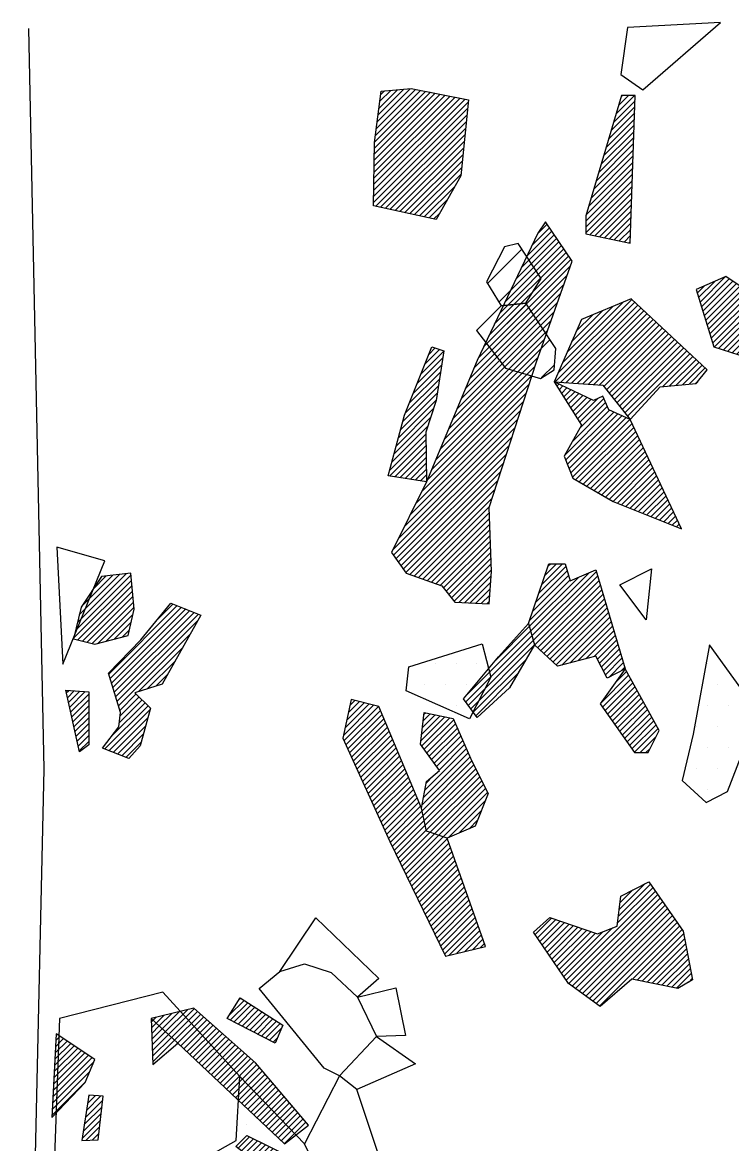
# Model space of a CAD drawing. Header units: metres. Extents: x 0.1 to 1.55, y -20.5 to -16.9.
# Drawn here: x 0.11 to 0.534, y -17.575 to -16.904 of the extents above; entities that cross this region are included whole.
import ezdxf

# ---------------------------------------------------------------- set-up
doc = ezdxf.new("R2010")
doc.units = ezdxf.units.M
doc.header["$LTSCALE"] = 25
doc.header["$MEASUREMENT"] = 0
doc.linetypes.add('STRICHPUNKTX2', pattern=[2, 1, -0.5, 0, -0.5])
doc.layers.get('0').update_dxf_attribs({"linetype": 'CONTINUOUS'})
for name, color, linetype in [('FEUER', 1, 'CONTINUOUS'), ('GRABUNGSGRENZE', 3, 'STRICHPUNKTX2'), ('KNOCHEN', 2, 'CONTINUOUS'), ('KNOCHENSCHRAFF', 2, 'CONTINUOUS'), ('STEINE', 4, 'CONTINUOUS'), ('STEINESCHRAFF', 4, 'CONTINUOUS')]:
    doc.layers.add(name, color=color, linetype=linetype)

# ---------------------------------------------------------------- blocks, each defined once
blk = doc.blocks.new('*X78')
at = {"color": 0}
for p, q in [((46.438, -1695.873), (47.529, -1694.782)), ((46.588, -1695.369), (47.176, -1694.782)), ((46.738, -1694.866), (46.822, -1694.782)), ((46.138, -1696.88), (47.557, -1695.462)), ((46.288, -1696.377), (47.569, -1695.095)), ((45.838, -1697.887), (47.531, -1696.194)), ((45.988, -1697.384), (47.544, -1695.828)), ((45.538, -1698.895), (47.506, -1696.927)), ((45.688, -1698.391), (47.518, -1696.56)), ((45.388, -1699.398), (47.493, -1697.293)), ((45.087, -1700.406), (47.467, -1698.026)), ((45.238, -1699.902), (47.48, -1697.659)), ((44.787, -1701.413), (47.442, -1698.758)), ((44.937, -1700.909), (47.455, -1698.392)), ((44.618, -1702.289), (47.416, -1699.491)), ((44.637, -1701.917), (47.429, -1699.125)), ((44.618, -1702.643), (47.404, -1699.857)), ((44.618, -1702.997), (47.391, -1700.223)), ((44.863, -1703.105), (47.378, -1700.59)), ((45.154, -1703.167), (47.365, -1700.956)), ((45.446, -1703.229), (47.353, -1701.322)), ((45.738, -1703.291), (47.34, -1701.689)), ((46.03, -1703.352), (47.327, -1702.055)), ((46.321, -1703.414), (47.314, -1702.421)), ((46.613, -1703.476), (47.302, -1702.788)), ((46.905, -1703.538), (47.289, -1703.154)), ((47.197, -1703.6), (47.276, -1703.52)), ((34.771, -1711.429), (36.139, -1710.061)), ((35.007, -1710.839), (35.889, -1709.958)), ((35.243, -1710.25), (35.628, -1709.865)), ((34.3, -1712.608), (36.009, -1710.899)), ((34.535, -1712.018), (36.074, -1710.48)), ((34.064, -1713.197), (35.944, -1711.317)), ((33.682, -1714.286), (35.814, -1712.154)), ((33.828, -1713.786), (35.879, -1711.736)), ((33.424, -1715.251), (35.684, -1712.991)), ((33.553, -1714.769), (35.749, -1712.573)), ((33.294, -1715.734), (35.519, -1713.51)), ((33.165, -1716.217), (35.349, -1714.033)), ((32.907, -1717.183), (35.07, -1715.019)), ((33.036, -1716.7), (35.179, -1714.557)), ((32.924, -1717.519), (35.076, -1715.367)), ((33.23, -1717.566), (35.082, -1715.714)), ((33.536, -1717.614), (35.088, -1716.062)), ((33.842, -1717.662), (35.094, -1716.41)), ((34.148, -1717.709), (35.1, -1716.757)), ((34.454, -1717.757), (35.106, -1717.105)), ((34.76, -1717.805), (35.112, -1717.452)), ((35.066, -1717.852), (35.118, -1717.8)), ((14.04, -1727.211), (17.492, -1723.758)), ((14.153, -1726.744), (17.462, -1723.435)), ((14.267, -1726.276), (17.191, -1723.353)), ((14.381, -1725.809), (16.79, -1723.4)), ((14.523, -1725.313), (16.389, -1723.447)), ((15.231, -1724.252), (15.989, -1723.494)), ((14.288, -1727.316), (17.523, -1724.081)), ((14.573, -1727.384), (17.554, -1724.404)), ((14.859, -1727.453), (17.584, -1724.727)), ((15.144, -1727.521), (17.615, -1725.05)), ((15.511, -1727.507), (17.646, -1725.372)), ((15.986, -1727.386), (17.582, -1725.79)), ((16.462, -1727.264), (17.479, -1726.247)), ((16.937, -1727.142), (17.375, -1726.703)), ((18.792, -1750.036), (18.975, -1749.853)), ((18.974, -1750.207), (19.44, -1749.741)), ((19.157, -1750.378), (19.905, -1749.63)), ((19.34, -1750.549), (20.37, -1749.518)), ((19.522, -1750.72), (20.835, -1749.407)), ((19.705, -1750.891), (21.256, -1749.339)), ((19.888, -1751.061), (21.443, -1749.506)), ((20.07, -1751.232), (21.63, -1749.672)), ((20.253, -1751.403), (21.818, -1749.838)), ((20.435, -1751.575), (22.005, -1750.005)), ((20.617, -1751.747), (22.192, -1750.171)), ((20.798, -1751.918), (22.379, -1750.338)), ((20.98, -1752.09), (22.566, -1750.504)), ((21.162, -1752.262), (22.753, -1750.67)), ((21.344, -1752.433), (22.941, -1750.837)), ((21.526, -1752.605), (23.128, -1751.003)), ((21.708, -1752.777), (23.315, -1751.17)), ((21.889, -1752.949), (23.502, -1751.336)), ((22.071, -1753.12), (23.689, -1751.502)), ((22.253, -1753.292), (23.876, -1751.669)), ((22.435, -1753.464), (24.063, -1751.835)), ((22.617, -1753.635), (24.251, -1752.002)), ((22.799, -1753.807), (24.438, -1752.168)), ((22.981, -1753.979), (24.625, -1752.334)), ((23.162, -1754.15), (24.812, -1752.501)), ((23.344, -1754.322), (24.986, -1752.68)), ((23.526, -1754.494), (25.149, -1752.871)), ((23.708, -1754.666), (25.311, -1753.062)), ((23.89, -1754.837), (25.474, -1753.254)), ((24.072, -1755.009), (25.636, -1753.445)), ((24.254, -1755.181), (25.798, -1753.636)), ((24.435, -1755.352), (25.961, -1753.827)), ((24.617, -1755.524), (26.123, -1754.018)), ((24.799, -1755.696), (26.285, -1754.21)), ((24.981, -1755.868), (26.448, -1754.401)), ((25.163, -1756.039), (26.61, -1754.592)), ((25.345, -1756.211), (26.772, -1754.783)), ((25.526, -1756.383), (26.935, -1754.974)), ((25.708, -1756.554), (27.097, -1755.166)), ((25.89, -1756.726), (27.259, -1755.357)), ((26.072, -1756.898), (27.422, -1755.548)), ((26.254, -1757.069), (27.584, -1755.739)), ((26.436, -1757.241), (27.746, -1755.93)), ((26.618, -1757.413), (27.909, -1756.122))]:
    blk.add_line(p, q, dxfattribs=at)
blk = doc.blocks.new('*X79')
at = {"color": 0}
for p, q in [((31.972, -1700.086), (37.12, -1694.938)), ((31.977, -1699.727), (36.824, -1694.881)), ((31.982, -1699.369), (36.527, -1694.823)), ((31.987, -1699.011), (36.231, -1694.766)), ((31.992, -1698.652), (35.935, -1694.709)), ((31.997, -1698.294), (35.639, -1694.651)), ((32.001, -1697.935), (35.343, -1694.594)), ((32.008, -1697.575), (35.047, -1694.536)), ((32.062, -1697.167), (34.751, -1694.479)), ((32.117, -1696.759), (34.455, -1694.421)), ((32.171, -1696.351), (34.146, -1694.377)), ((32.226, -1695.943), (33.759, -1694.41)), ((32.28, -1695.535), (33.372, -1694.443)), ((32.335, -1695.127), (32.986, -1694.476)), ((32.389, -1694.719), (32.599, -1694.509)), ((31.958, -1701.161), (37.572, -1695.547)), ((31.962, -1700.803), (37.611, -1695.154)), ((31.967, -1700.444), (37.416, -1694.996)), ((32.078, -1701.394), (37.532, -1695.941)), ((32.368, -1701.458), (37.492, -1696.334)), ((32.658, -1701.521), (37.452, -1696.727)), ((32.948, -1701.585), (37.412, -1697.121)), ((33.238, -1701.649), (37.372, -1697.514)), ((33.528, -1701.712), (37.333, -1697.907)), ((33.818, -1701.776), (37.293, -1698.301)), ((34.108, -1701.839), (37.253, -1698.694)), ((34.398, -1701.903), (37.213, -1699.088)), ((34.688, -1701.967), (37.173, -1699.481)), ((34.978, -1702.03), (36.815, -1700.193)), ((35.268, -1702.094), (36.349, -1701.013)), ((35.558, -1702.157), (35.882, -1701.833)), ((16.14, -1729.353), (20.231, -1725.262)), ((16.222, -1729.624), (20.484, -1725.363)), ((16.305, -1729.895), (20.736, -1725.464)), ((16.387, -1730.166), (20.989, -1725.565)), ((16.47, -1730.438), (21.241, -1725.666)), ((16.552, -1730.709), (21.494, -1725.767)), ((19.064, -1726.075), (19.979, -1725.161)), ((16.635, -1730.98), (21.447, -1726.167)), ((16.717, -1731.251), (21.005, -1726.963)), ((17.917, -1730.405), (20.563, -1727.759)), ((18.431, -1730.244), (20.121, -1728.555)), ((18.945, -1730.083), (19.678, -1729.35)), ((16.31, -1733.072), (18.308, -1731.074)), ((16.764, -1732.264), (18.132, -1730.897)), ((16.8, -1731.522), (17.778, -1730.543)), ((16.811, -1731.864), (17.955, -1730.72)), ((15.896, -1733.84), (18.485, -1731.251)), ((16.15, -1733.939), (18.596, -1731.493)), ((16.405, -1734.038), (18.464, -1731.979)), ((16.66, -1734.136), (18.331, -1732.466)), ((16.915, -1734.235), (18.198, -1732.952)), ((17.17, -1734.334), (18.066, -1733.438)), ((12.947, -1751.992), (13.659, -1751.28)), ((12.966, -1751.619), (13.447, -1751.138)), ((12.985, -1751.247), (13.235, -1750.997)), ((13.004, -1750.874), (13.023, -1750.855)), ((12.87, -1753.482), (14.507, -1751.845)), ((12.89, -1753.11), (14.295, -1751.704)), ((12.909, -1752.737), (14.083, -1751.562)), ((12.928, -1752.364), (13.871, -1751.421)), ((12.794, -1754.973), (15.242, -1752.525)), ((12.813, -1754.6), (15.144, -1752.27)), ((12.832, -1754.227), (14.932, -1752.128)), ((12.851, -1753.855), (14.719, -1751.987)), ((12.775, -1755.345), (14.999, -1753.121)), ((12.756, -1755.718), (14.756, -1753.718))]:
    blk.add_line(p, q, dxfattribs=at)
blk = doc.blocks.new('*X80')
at = {"color": 0}
for p, q in [((51.442, -1707.132), (52.948, -1705.626)), ((51.273, -1706.594), (51.711, -1706.156)), ((51.358, -1706.863), (52.33, -1705.891)), ((51.527, -1707.402), (53.188, -1705.74)), ((51.611, -1707.671), (53.399, -1705.882)), ((51.695, -1707.94), (53.611, -1706.025)), ((51.78, -1708.209), (53.822, -1706.167)), ((51.864, -1708.478), (54.033, -1706.309)), ((51.948, -1708.748), (54.245, -1706.451)), ((52.033, -1709.017), (54.456, -1706.594)), ((52.117, -1709.286), (54.667, -1706.736)), ((52.201, -1709.555), (54.878, -1706.878)), ((52.306, -1709.804), (55.09, -1707.02)), ((52.573, -1709.89), (55.301, -1707.163)), ((52.841, -1709.976), (55.512, -1707.305)), ((53.108, -1710.063), (55.724, -1707.447)), ((53.376, -1710.149), (55.935, -1707.59)), ((53.643, -1710.235), (56.146, -1707.732)), ((53.911, -1710.321), (56.357, -1707.874)), ((54.178, -1710.407), (56.569, -1708.016)), ((54.445, -1710.493), (56.78, -1708.159)), ((54.713, -1710.579), (56.991, -1708.301)), ((54.98, -1710.665), (57.203, -1708.443)), ((55.248, -1710.752), (57.414, -1708.585)), ((55.515, -1710.838), (57.625, -1708.728)), ((55.783, -1710.924), (57.836, -1708.87)), ((56.05, -1711.01), (58.048, -1709.012)), ((56.317, -1711.096), (58.259, -1709.154)), ((56.585, -1711.182), (58.47, -1709.297)), ((56.852, -1711.268), (58.681, -1709.439)), ((57.12, -1711.354), (58.893, -1709.581)), ((57.387, -1711.441), (59.104, -1709.724)), ((57.655, -1711.527), (59.315, -1709.866)), ((57.922, -1711.613), (59.527, -1710.008)), ((58.189, -1711.699), (59.738, -1710.15)), ((58.457, -1711.785), (59.949, -1710.293)), ((58.724, -1711.871), (60.16, -1710.435)), ((58.992, -1711.957), (60.372, -1710.577)), ((59.259, -1712.043), (60.583, -1710.719)), ((59.527, -1712.13), (60.794, -1710.862)), ((42.755, -1711.931), (42.775, -1711.91)), ((42.891, -1712.148), (43.015, -1712.024)), ((43.027, -1712.365), (43.254, -1712.139)), ((43.164, -1712.582), (43.493, -1712.253)), ((43.3, -1712.8), (43.732, -1712.368)), ((43.436, -1713.017), (43.971, -1712.482)), ((43.573, -1713.234), (44.21, -1712.596)), ((43.709, -1713.451), (44.449, -1712.711)), ((43.845, -1713.669), (44.689, -1712.825)), ((43.981, -1713.886), (44.928, -1712.94)), ((44.118, -1714.103), (45.322, -1712.899)), ((44.254, -1714.321), (45.693, -1712.881)), ((43.382, -1716.253), (46.042, -1713.593)), ((43.429, -1716.56), (46.288, -1713.701)), ((43.825, -1715.457), (45.908, -1713.373)), ((44.267, -1714.661), (45.801, -1713.127)), ((43.527, -1716.816), (46.533, -1713.809)), ((43.625, -1717.071), (46.779, -1713.917)), ((43.723, -1717.326), (47.024, -1714.025)), ((43.821, -1717.582), (47.27, -1714.133)), ((44.008, -1717.748), (47.384, -1714.373)), ((44.233, -1717.877), (47.496, -1714.614)), ((44.458, -1718.006), (47.609, -1714.854)), ((44.682, -1718.135), (47.722, -1715.095)), ((44.907, -1718.264), (47.835, -1715.336)), ((45.131, -1718.393), (47.948, -1715.577)), ((45.356, -1718.522), (48.06, -1715.817)), ((45.58, -1718.651), (48.173, -1716.058)), ((45.805, -1718.78), (48.286, -1716.299)), ((46.029, -1718.909), (48.399, -1716.54)), ((46.254, -1719.038), (48.512, -1716.78)), ((46.507, -1719.139), (48.625, -1717.021)), ((72.801, -1722.189), (78.192, -1716.799)), ((72.967, -1722.377), (78.734, -1716.61)), ((73.133, -1722.564), (78.85, -1716.848)), ((73.299, -1722.752), (78.965, -1717.086)), ((46.759, -1719.24), (48.737, -1717.262)), ((47.012, -1719.341), (48.85, -1717.503)), ((47.264, -1719.442), (48.963, -1717.743)), ((72.635, -1722.002), (77.19, -1717.447)), ((74.584, -1721.821), (79.08, -1717.324)), ((75.963, -1720.796), (79.196, -1717.562)), ((47.517, -1719.543), (49.076, -1717.984)), ((47.769, -1719.644), (49.189, -1718.225)), ((72.469, -1721.814), (76.189, -1718.094)), ((77.342, -1719.77), (79.311, -1717.801)), ((78.721, -1718.745), (79.427, -1718.039)), ((48.022, -1719.745), (49.301, -1718.466)), ((48.274, -1719.846), (49.414, -1718.706)), ((48.527, -1719.947), (49.527, -1718.947)), ((72.303, -1721.627), (75.188, -1718.742)), ((48.779, -1720.048), (49.64, -1719.188)), ((49.032, -1720.149), (49.753, -1719.428)), ((49.284, -1720.25), (49.866, -1719.669)), ((72.137, -1721.439), (74.187, -1719.39)), ((49.537, -1720.351), (49.978, -1719.91)), ((49.789, -1720.452), (50.091, -1720.151)), ((50.042, -1720.553), (50.204, -1720.391)), ((71.971, -1721.252), (73.185, -1720.038)), ((50.295, -1720.654), (50.317, -1720.632)), ((71.805, -1721.064), (72.184, -1720.685)), ((34.867, -1732.547), (35.629, -1731.784)), ((34.91, -1732.15), (35.336, -1731.724)), ((34.952, -1731.754), (35.043, -1731.663)), ((34.781, -1733.34), (36.216, -1731.905)), ((34.824, -1732.943), (35.922, -1731.845)), ((34.833, -1733.641), (36.509, -1731.965)), ((34.98, -1733.847), (36.738, -1732.09)), ((35.127, -1734.054), (36.846, -1732.336)), ((35.274, -1734.261), (36.954, -1732.581)), ((35.42, -1734.468), (37.062, -1732.827)), ((35.567, -1734.675), (37.17, -1733.072)), ((35.02, -1736.282), (37.494, -1733.809)), ((35.714, -1734.881), (37.278, -1733.318)), ((35.861, -1735.088), (37.386, -1733.563)), ((72.409, -1733.895), (72.512, -1733.792)), ((72.462, -1734.195), (72.878, -1733.78)), ((72.515, -1734.496), (73.243, -1733.768)), ((72.568, -1734.797), (73.609, -1733.756)), ((72.621, -1735.097), (73.974, -1733.744)), ((72.674, -1735.398), (74.34, -1733.732)), ((72.727, -1735.698), (74.705, -1733.72)), ((72.78, -1735.999), (75.071, -1733.708)), ((72.833, -1736.299), (75.436, -1733.696)), ((72.886, -1736.6), (75.728, -1733.758)), ((72.939, -1736.9), (76.002, -1733.838)), ((34.85, -1737.159), (37.71, -1734.3)), ((34.935, -1736.721), (37.602, -1734.054)), ((72.992, -1737.201), (76.276, -1733.917)), ((73.045, -1737.501), (76.551, -1733.996)), ((73.087, -1738.52), (77.373, -1734.235)), ((73.098, -1737.802), (76.825, -1734.076)), ((73.151, -1738.103), (77.099, -1734.155)), ((34.844, -1737.519), (37.818, -1734.545)), ((34.908, -1737.808), (37.935, -1734.782)), ((34.973, -1738.098), (38.053, -1735.017)), ((72.93, -1739.384), (77.422, -1734.893)), ((73.009, -1738.952), (77.436, -1734.525)), ((35.037, -1738.387), (38.171, -1735.253)), ((35.101, -1738.676), (38.288, -1735.489)), ((35.105, -1735.844), (35.485, -1735.464)), ((35.319, -1738.812), (38.406, -1735.725)), ((72.852, -1739.817), (77.407, -1735.261)), ((73.097, -1739.925), (77.392, -1735.629)), ((35.584, -1738.901), (38.524, -1735.96)), ((35.849, -1738.989), (38.642, -1736.196)), ((36.114, -1739.077), (38.76, -1736.432)), ((73.346, -1740.03), (77.378, -1735.997)), ((73.595, -1740.134), (77.363, -1736.366)), ((36.429, -1739.116), (38.628, -1736.918)), ((73.843, -1740.239), (77.349, -1736.734)), ((74.092, -1740.344), (77.334, -1737.102)), ((37.043, -1738.856), (38.397, -1737.502)), ((74.341, -1740.449), (77.319, -1737.47)), ((74.59, -1740.553), (77.305, -1737.838)), ((37.657, -1738.596), (38.166, -1738.086)), ((74.808, -1740.689), (77.29, -1738.206)), ((74.896, -1740.954), (77.276, -1738.575)), ((74.985, -1741.219), (77.261, -1738.943)), ((75.073, -1741.484), (77.246, -1739.311)), ((75.161, -1741.75), (77.232, -1739.679)), ((75.25, -1742.015), (77.217, -1740.047)), ((75.391, -1742.227), (77.203, -1740.415)), ((75.608, -1742.363), (77.188, -1740.783)), ((75.825, -1742.5), (77.173, -1741.152)), ((76.043, -1742.636), (77.159, -1741.52)), ((76.26, -1742.773), (77.144, -1741.888)), ((76.477, -1742.909), (77.13, -1742.256)), ((76.694, -1743.046), (77.115, -1742.624)), ((76.911, -1743.182), (77.1, -1742.992))]:
    blk.add_line(p, q, dxfattribs=at)
blk = doc.blocks.new('*X81')
at = {"color": 0}
for p, q in [((41.091, -1704.402), (42.595, -1702.898)), ((41.413, -1703.726), (42.453, -1702.687)), ((41.735, -1703.051), (42.31, -1702.476)), ((40.125, -1706.428), (43.022, -1703.532)), ((40.447, -1705.753), (42.88, -1703.321)), ((40.769, -1705.077), (42.737, -1703.109)), ((39.159, -1708.455), (43.449, -1704.166)), ((39.481, -1707.78), (43.307, -1703.954)), ((39.803, -1707.104), (43.164, -1703.743)), ((38.193, -1710.482), (43.699, -1704.976)), ((38.515, -1709.806), (43.734, -1704.588)), ((38.837, -1709.131), (43.591, -1704.377)), ((37.928, -1711.1), (43.506, -1705.523)), ((37.677, -1711.705), (43.313, -1706.069)), ((37.426, -1712.31), (43.12, -1706.616)), ((37.174, -1712.915), (42.927, -1707.162)), ((36.671, -1714.125), (42.541, -1708.255)), ((36.923, -1713.52), (42.734, -1707.709)), ((36.42, -1714.73), (42.348, -1708.802)), ((36.168, -1715.335), (42.155, -1709.348)), ((35.917, -1715.94), (41.962, -1709.895)), ((35.414, -1717.15), (41.585, -1710.979)), ((35.665, -1716.545), (41.769, -1710.441)), ((35.162, -1717.755), (41.415, -1711.503)), ((34.833, -1718.438), (41.244, -1712.027)), ((34.488, -1719.137), (41.073, -1712.552)), ((33.797, -1720.534), (40.732, -1713.6)), ((34.143, -1719.836), (40.903, -1713.076)), ((33.452, -1721.233), (40.561, -1714.124)), ((33.107, -1721.932), (40.391, -1714.648)), ((33.136, -1722.256), (40.22, -1715.173)), ((33.283, -1722.463), (40.049, -1715.697)), ((33.43, -1722.67), (39.879, -1716.221)), ((33.576, -1722.877), (39.708, -1716.745)), ((33.723, -1723.084), (39.537, -1717.27)), ((33.869, -1723.291), (39.367, -1717.794)), ((34.112, -1723.402), (39.196, -1718.318)), ((87.548, -1719.11), (88.24, -1718.418)), ((87.568, -1718.736), (88.034, -1718.27)), ((87.589, -1718.362), (87.827, -1718.123)), ((87.609, -1717.988), (87.621, -1717.976)), ((34.372, -1723.495), (39.025, -1718.842)), ((87.507, -1719.858), (88.653, -1718.712)), ((87.528, -1719.483), (88.447, -1718.565)), ((87.737, -1719.981), (88.86, -1718.859)), ((87.967, -1720.105), (89.066, -1719.006)), ((34.633, -1723.588), (38.855, -1719.366)), ((34.893, -1723.681), (38.859, -1719.716)), ((88.197, -1720.228), (89.273, -1719.153)), ((88.427, -1720.352), (89.479, -1719.3)), ((88.657, -1720.475), (89.686, -1719.447)), ((88.887, -1720.599), (89.892, -1719.594)), ((89.117, -1720.722), (90.098, -1719.741)), ((35.154, -1723.774), (38.872, -1720.056)), ((35.414, -1723.868), (38.886, -1720.396)), ((89.347, -1720.846), (90.305, -1719.888)), ((89.577, -1720.969), (90.511, -1720.036)), ((89.807, -1721.093), (90.718, -1720.183)), ((90.037, -1721.217), (90.924, -1720.33)), ((35.675, -1723.961), (38.9, -1720.736)), ((35.935, -1724.054), (38.913, -1721.076)), ((90.277, -1721.331), (91.131, -1720.477)), ((36.132, -1724.21), (38.927, -1721.416)), ((36.288, -1724.408), (38.94, -1721.756)), ((36.444, -1724.605), (38.954, -1722.096)), ((36.6, -1724.803), (38.967, -1722.436)), ((36.756, -1725.001), (38.981, -1722.776)), ((37.038, -1725.072), (38.995, -1723.116)), ((37.375, -1725.089), (38.978, -1723.486)), ((37.711, -1725.106), (38.948, -1723.87)), ((38.048, -1725.123), (38.917, -1724.253)), ((38.385, -1725.14), (38.887, -1724.637)), ((38.721, -1725.156), (38.857, -1725.021)), ((13.604, -1730.475), (13.748, -1730.33)), ((13.669, -1730.764), (14.078, -1730.355)), ((13.733, -1731.053), (14.407, -1730.379)), ((13.797, -1731.342), (14.736, -1730.404)), ((13.861, -1731.632), (14.948, -1730.545)), ((13.926, -1731.921), (14.948, -1730.899)), ((13.99, -1732.21), (14.948, -1731.252)), ((14.054, -1732.5), (14.948, -1731.606)), ((14.118, -1732.789), (14.948, -1731.959)), ((14.183, -1733.078), (14.948, -1732.313)), ((14.247, -1733.368), (14.948, -1732.667)), ((14.311, -1733.657), (14.948, -1733.02)), ((14.375, -1733.946), (14.948, -1733.374)), ((46.616, -1743.425), (48.165, -1741.876)), ((43.46, -1747.642), (48.78, -1742.321)), ((43.608, -1747.847), (48.924, -1742.531)), ((46.524, -1744.224), (48.636, -1742.112)), ((46.57, -1743.824), (48.491, -1741.903)), ((46.661, -1743.026), (47.436, -1742.251)), ((43.813, -1747.996), (49.069, -1742.74)), ((44.017, -1748.145), (49.213, -1742.949)), ((44.221, -1748.294), (49.357, -1743.158)), ((44.426, -1748.443), (49.501, -1743.368)), ((44.63, -1748.593), (49.646, -1743.577)), ((44.835, -1748.742), (49.79, -1743.786)), ((41.594, -1744.911), (42.569, -1743.937)), ((41.738, -1745.121), (42.833, -1744.026)), ((41.881, -1745.331), (43.097, -1744.116)), ((42.025, -1745.541), (43.361, -1744.205)), ((42.168, -1745.751), (43.625, -1744.295)), ((42.312, -1745.961), (43.888, -1744.385)), ((42.455, -1746.171), (44.152, -1744.474)), ((42.599, -1746.381), (44.416, -1744.564)), ((43.316, -1747.432), (46.226, -1744.522)), ((45.039, -1748.891), (49.934, -1743.996)), ((45.243, -1749.04), (50.079, -1744.205)), ((45.448, -1749.189), (50.223, -1744.414)), ((42.742, -1746.591), (44.68, -1744.653)), ((42.886, -1746.801), (44.944, -1744.743)), ((43.029, -1747.011), (45.208, -1744.833)), ((43.173, -1747.222), (45.645, -1744.749)), ((47.404, -1747.587), (50.367, -1744.623)), ((47.698, -1747.646), (50.465, -1744.879)), ((47.991, -1747.706), (50.522, -1745.176)), ((48.285, -1747.766), (50.579, -1745.472)), ((48.579, -1747.826), (50.636, -1745.768)), ((48.872, -1747.886), (50.693, -1746.065)), ((49.166, -1747.946), (50.751, -1746.361)), ((49.46, -1748.006), (50.808, -1746.658)), ((49.754, -1748.065), (50.865, -1746.954)), ((50.047, -1748.125), (50.922, -1747.25)), ((50.751, -1747.775), (50.979, -1747.547)), ((12.71, -1759.653), (13.071, -1759.292)), ((12.559, -1760.158), (13.242, -1759.475)), ((12.726, -1760.344), (13.413, -1759.657)), ((12.894, -1760.53), (13.584, -1759.84)), ((13.061, -1760.716), (13.755, -1760.022)), ((13.228, -1760.902), (13.926, -1760.205)), ((13.396, -1761.089), (14.097, -1760.387)), ((13.563, -1761.275), (14.268, -1760.57)), ((13.731, -1761.461), (14.439, -1760.752)), ((13.894, -1761.651), (14.605, -1760.94)), ((14.032, -1761.867), (14.768, -1761.131)), ((14.17, -1762.082), (14.931, -1761.321)), ((14.309, -1762.297), (15.094, -1761.512)), ((14.447, -1762.512), (15.257, -1761.702)), ((14.585, -1762.727), (15.42, -1761.892)), ((14.724, -1762.943), (15.584, -1762.083)), ((14.862, -1763.158), (15.731, -1762.289)), ((15, -1763.373), (15.822, -1762.551)), ((15.139, -1763.588), (15.914, -1762.814)), ((15.277, -1763.804), (16.005, -1763.076)), ((15.415, -1764.019), (16.096, -1763.338)), ((15.554, -1764.234), (16.188, -1763.6)), ((15.692, -1764.449), (16.279, -1763.862)), ((15.77, -1764.725), (16.371, -1764.124)), ((15.838, -1765.01), (16.462, -1764.386)), ((15.906, -1765.296), (16.491, -1764.711)), ((15.975, -1765.581), (16.509, -1765.047)), ((16.083, -1765.826), (16.526, -1765.383)), ((16.252, -1766.011), (16.544, -1765.719)), ((16.421, -1766.195), (16.562, -1766.055))]:
    blk.add_line(p, q, dxfattribs=at)
blk = doc.blocks.new('*X82')
at = {"color": 0}
for p, q in [((42.948, -1711.384), (47.362, -1706.97)), ((42.794, -1711.892), (47.545, -1707.141)), ((43.124, -1711.915), (47.728, -1707.311)), ((43.224, -1710.754), (46.846, -1707.132)), ((43.454, -1711.938), (47.911, -1707.482)), ((43.501, -1710.124), (46.243, -1707.382)), ((43.777, -1709.495), (45.64, -1707.631)), ((43.785, -1711.961), (48.093, -1707.653)), ((44.053, -1708.865), (45.037, -1707.88)), ((44.115, -1711.985), (48.276, -1707.823)), ((44.329, -1708.235), (44.434, -1708.13)), ((44.445, -1712.008), (48.459, -1707.994)), ((44.776, -1712.031), (48.642, -1708.165)), ((45.106, -1712.054), (48.825, -1708.335)), ((45.436, -1712.078), (49.008, -1708.506)), ((45.699, -1712.168), (49.191, -1708.676)), ((45.856, -1712.365), (49.374, -1708.847)), ((46.013, -1712.561), (49.557, -1709.018)), ((46.171, -1712.758), (49.74, -1709.188)), ((46.328, -1712.954), (49.923, -1709.359)), ((46.485, -1713.15), (50.106, -1709.53)), ((46.642, -1713.347), (50.289, -1709.7)), ((46.799, -1713.543), (50.471, -1709.871)), ((46.956, -1713.74), (50.654, -1710.042)), ((47.113, -1713.936), (50.837, -1710.212)), ((49.225, -1712.178), (51.02, -1710.383)), ((49.615, -1712.141), (51.203, -1710.553)), ((50.006, -1712.104), (51.386, -1710.724)), ((50.397, -1712.067), (51.569, -1710.895)), ((50.787, -1712.03), (51.752, -1711.065)), ((51.178, -1711.993), (51.304, -1711.867)), ((47.27, -1714.133), (47.308, -1714.095)), ((89.412, -1725.732), (92.919, -1722.224)), ((89.51, -1725.28), (92.707, -1722.082)), ((89.63, -1725.866), (93.131, -1722.365)), ((89.849, -1726.001), (93.344, -1722.507)), ((90.668, -1723.768), (91.571, -1722.865)), ((90.068, -1726.136), (93.013, -1723.191)), ((90.287, -1726.27), (92.305, -1724.252)), ((90.506, -1726.405), (91.02, -1725.891)), ((37.43, -1730.691), (41.323, -1726.798)), ((37.452, -1731.022), (41.4, -1727.074)), ((39.244, -1728.523), (41.246, -1726.521)), ((37.601, -1731.227), (41.478, -1727.35)), ((37.75, -1731.431), (41.53, -1727.652)), ((37.899, -1731.636), (41.041, -1728.494)), ((38.048, -1731.841), (40.552, -1729.336)), ((70.488, -1736.17), (71.419, -1735.239)), ((70.603, -1736.409), (71.552, -1735.46)), ((70.718, -1736.647), (71.684, -1735.681)), ((70.832, -1736.886), (71.817, -1735.902)), ((70.947, -1737.125), (71.949, -1736.123)), ((71.062, -1737.364), (72.082, -1736.344)), ((71.177, -1737.602), (72.215, -1736.565)), ((71.291, -1737.841), (72.347, -1736.786)), ((71.406, -1738.08), (72.48, -1737.007)), ((71.521, -1738.319), (72.612, -1737.228)), ((71.636, -1738.558), (72.745, -1737.448)), ((71.851, -1738.696), (72.877, -1737.669)), ((72.47, -1738.431), (73.01, -1737.89)), ((73.088, -1738.166), (73.143, -1738.111)), ((23.34, -1749.73), (24.219, -1748.851)), ((23.402, -1750.021), (24.435, -1748.989)), ((23.635, -1750.142), (24.65, -1749.127)), ((23.868, -1750.263), (24.866, -1749.265)), ((23.93, -1748.787), (24.004, -1748.713)), ((24.101, -1750.383), (25.081, -1749.403)), ((24.334, -1750.504), (25.297, -1749.541)), ((24.567, -1750.625), (25.513, -1749.679)), ((24.8, -1750.745), (25.728, -1749.817)), ((25.033, -1750.866), (25.944, -1749.955)), ((25.266, -1750.987), (26.159, -1750.093)), ((25.499, -1751.107), (26.375, -1750.231)), ((25.731, -1751.228), (26.471, -1750.489)), ((25.964, -1751.349), (26.206, -1751.107)), ((14.807, -1755.435), (15.678, -1754.564)), ((14.87, -1755.018), (15.344, -1754.544)), ((14.933, -1754.602), (15.01, -1754.524)), ((14.681, -1756.267), (15.738, -1755.211)), ((14.744, -1755.851), (15.785, -1754.81)), ((14.619, -1756.684), (15.691, -1755.612)), ((14.556, -1757.1), (15.644, -1756.012)), ((14.797, -1757.213), (15.597, -1756.413)), ((15.17, -1757.193), (15.549, -1756.814))]:
    blk.add_line(p, q, dxfattribs=at)
blk = doc.blocks.new('*X83')
at = {"color": 0}
for p, q in [((45.518, -1731.088), (47.177, -1729.429)), ((45.623, -1731.337), (47.303, -1729.656)), ((46.373, -1729.879), (47.051, -1729.201)), ((45.768, -1731.545), (47.43, -1729.883)), ((45.914, -1731.752), (47.556, -1730.11)), ((46.06, -1731.96), (47.682, -1730.338)), ((46.206, -1732.168), (47.808, -1730.565)), ((46.351, -1732.376), (47.935, -1730.792)), ((46.497, -1732.584), (48.061, -1731.02)), ((46.643, -1732.791), (48.187, -1731.247)), ((46.789, -1732.999), (48.313, -1731.474)), ((46.934, -1733.207), (48.44, -1731.702)), ((47.08, -1733.415), (48.566, -1731.929)), ((47.226, -1733.622), (48.692, -1732.156)), ((47.372, -1733.83), (48.818, -1732.384)), ((47.518, -1734.038), (48.945, -1732.611)), ((47.861, -1734.048), (48.823, -1733.086)), ((48.214, -1734.048), (48.47, -1733.793)), ((70.345, -1740.202), (71.724, -1738.823)), ((70.581, -1740.32), (71.706, -1739.195)), ((70.816, -1740.438), (71.688, -1739.566)), ((71.052, -1740.556), (71.669, -1739.938)), ((71.288, -1740.673), (71.651, -1740.31)), ((71.523, -1740.791), (71.633, -1740.682)), ((23.865, -1757.691), (24.553, -1757.002)), ((24.064, -1757.845), (24.789, -1757.12)), ((24.264, -1757.999), (25.025, -1757.238)), ((24.464, -1758.153), (25.26, -1757.356)), ((24.663, -1758.307), (25.496, -1757.474)), ((24.863, -1758.46), (25.732, -1757.592)), ((25.063, -1758.614), (25.967, -1757.71)), ((25.262, -1758.768), (26.203, -1757.827)), ((25.462, -1758.922), (26.439, -1757.945)), ((25.661, -1759.076), (26.674, -1758.063)), ((25.861, -1759.23), (26.91, -1758.181)), ((26.061, -1759.384), (26.685, -1758.76))]:
    blk.add_line(p, q, dxfattribs=at)
blk = doc.blocks.new('*X84')
at = {"color": 0}
for p, q in [((41.809, -1724.543), (43.436, -1722.917)), ((41.994, -1724.005), (43.236, -1722.763)), ((42.179, -1723.467), (42.882, -1722.763)), ((42.363, -1722.929), (42.529, -1722.763)), ((41.246, -1726.521), (44.201, -1723.566)), ((41.256, -1726.158), (43.681, -1723.733)), ((41.323, -1726.798), (44.825, -1723.296)), ((41.4, -1727.074), (45.257, -1723.217)), ((41.44, -1725.62), (43.599, -1723.461)), ((41.478, -1727.35), (45.337, -1723.491)), ((41.56, -1727.622), (45.417, -1723.764)), ((41.625, -1725.081), (43.518, -1723.189)), ((41.743, -1727.792), (45.497, -1724.038)), ((41.927, -1727.962), (45.577, -1724.311)), ((42.11, -1728.132), (45.657, -1724.585)), ((42.294, -1728.302), (45.737, -1724.858)), ((42.477, -1728.472), (45.817, -1725.132)), ((42.661, -1728.642), (45.898, -1725.405)), ((42.845, -1728.812), (45.978, -1725.678)), ((43.188, -1728.822), (46.058, -1725.952)), ((43.67, -1728.693), (46.138, -1726.225)), ((44.152, -1728.565), (46.218, -1726.499)), ((44.634, -1728.436), (46.298, -1726.772)), ((45.116, -1728.308), (46.378, -1727.046)), ((45.318, -1728.459), (46.458, -1727.319)), ((45.436, -1728.695), (46.538, -1727.592)), ((45.554, -1728.931), (46.619, -1727.866)), ((45.672, -1729.166), (46.699, -1728.139)), ((45.79, -1729.402), (46.779, -1728.413)), ((45.992, -1729.553), (46.859, -1728.686)), ((46.734, -1729.164), (46.939, -1728.96)), ((30.249, -1732.569), (31.674, -1731.143)), ((30.35, -1732.114), (31.391, -1731.073)), ((30.451, -1731.659), (31.108, -1731.002)), ((30.552, -1731.205), (30.825, -1730.931)), ((30.147, -1733.023), (31.957, -1731.214)), ((30.186, -1733.339), (32.24, -1731.285)), ((30.296, -1733.582), (32.356, -1731.522)), ((30.407, -1733.825), (32.46, -1731.771)), ((30.517, -1734.068), (32.565, -1732.02)), ((30.628, -1734.311), (32.669, -1732.269)), ((30.738, -1734.554), (32.774, -1732.518)), ((30.849, -1734.797), (32.879, -1732.767)), ((30.959, -1735.04), (32.983, -1733.016)), ((31.069, -1735.283), (33.088, -1733.265)), ((31.18, -1735.526), (33.192, -1733.514)), ((31.29, -1735.769), (33.297, -1733.763)), ((31.401, -1736.013), (33.401, -1734.012)), ((31.511, -1736.256), (33.506, -1734.261)), ((31.622, -1736.499), (33.611, -1734.51)), ((31.732, -1736.742), (33.715, -1734.759)), ((31.843, -1736.985), (33.82, -1735.008)), ((31.953, -1737.228), (33.924, -1735.257)), ((32.064, -1737.471), (34.029, -1735.506)), ((32.174, -1737.714), (34.133, -1735.755)), ((32.285, -1737.957), (34.238, -1736.004)), ((32.395, -1738.2), (34.343, -1736.253)), ((32.505, -1738.443), (34.447, -1736.502)), ((32.616, -1738.687), (34.552, -1736.751)), ((32.726, -1738.93), (34.656, -1737)), ((32.837, -1739.173), (34.761, -1737.249)), ((32.949, -1739.415), (34.844, -1737.519)), ((33.064, -1739.653), (34.908, -1737.808)), ((33.179, -1739.891), (34.973, -1738.098)), ((33.295, -1740.129), (35.037, -1738.387)), ((33.41, -1740.367), (35.101, -1738.676)), ((33.526, -1740.605), (35.319, -1738.812)), ((33.641, -1740.843), (35.584, -1738.901)), ((33.757, -1741.081), (35.849, -1738.989)), ((33.872, -1741.319), (36.114, -1739.077)), ((33.988, -1741.557), (36.355, -1739.19)), ((34.103, -1741.796), (36.447, -1739.451)), ((34.219, -1742.034), (36.54, -1739.712)), ((34.334, -1742.272), (36.632, -1739.973)), ((34.45, -1742.51), (36.725, -1740.235)), ((34.565, -1742.748), (36.817, -1740.496)), ((34.68, -1742.986), (36.91, -1740.757)), ((34.796, -1743.224), (37.002, -1741.018)), ((34.911, -1743.462), (37.095, -1741.279)), ((35.027, -1743.7), (37.187, -1741.54)), ((35.142, -1743.938), (37.28, -1741.801)), ((35.258, -1744.176), (37.372, -1742.062)), ((35.373, -1744.415), (37.465, -1742.323)), ((35.489, -1744.653), (37.557, -1742.584)), ((35.604, -1744.891), (37.65, -1742.845)), ((35.72, -1745.129), (37.742, -1743.106)), ((35.835, -1745.367), (37.835, -1743.367)), ((35.951, -1745.605), (37.927, -1743.629)), ((36.066, -1745.843), (38.019, -1743.89)), ((36.181, -1746.081), (38.112, -1744.151)), ((36.471, -1746.146), (38.204, -1744.412)), ((36.932, -1746.038), (38.297, -1744.673)), ((37.394, -1745.93), (38.389, -1744.934)), ((37.855, -1745.822), (38.482, -1745.195)), ((38.317, -1745.714), (38.574, -1745.456)), ((18.681, -1750.146), (18.792, -1750.036)), ((18.694, -1750.487), (18.974, -1750.207)), ((18.707, -1750.828), (19.157, -1750.378)), ((18.719, -1751.169), (19.34, -1750.549)), ((18.732, -1751.51), (19.522, -1750.72)), ((18.744, -1751.851), (19.705, -1750.891)), ((18.757, -1752.192), (19.888, -1751.061)), ((18.77, -1752.533), (20.07, -1751.232)), ((20.21, -1751.446), (20.253, -1751.403))]:
    blk.add_line(p, q, dxfattribs=at)
blk = doc.blocks.new('*X88')
at = {"color": 0}
for p, q in [((38.762, -1706.024), (40.814, -1703.972)), ((39.43, -1707.124), (41.516, -1705.038)), ((38.7, -1709.621), (41.077, -1707.244)), ((39.471, -1710.619), (41.78, -1708.309)), ((40.566, -1711.291), (42.483, -1709.374)), ((41.985, -1711.64), (42.753, -1710.872))]:
    blk.add_line(p, q, dxfattribs=at)
blk = doc.blocks.new('*X94')
at = {"color": 0}
for p, q in [((35.625, -1728.75), (35.625, -1728.75)), ((36.875, -1728.75), (36.875, -1728.75)), ((38.125, -1728.75), (38.125, -1728.75)), ((51.875, -1728.75), (51.875, -1728.75)), ((35, -1730), (35, -1730)), ((36.25, -1730), (36.25, -1730)), ((37.5, -1730), (37.5, -1730)), ((52.5, -1730), (52.5, -1730)), ((36.875, -1731.25), (36.875, -1731.25)), ((51.875, -1731.25), (51.875, -1731.25)), ((53.125, -1731.25), (53.125, -1731.25)), ((51.25, -1732.5), (51.25, -1732.5)), ((52.5, -1732.5), (52.5, -1732.5)), ((51.875, -1733.75), (51.875, -1733.75)), ((53.125, -1733.75), (53.125, -1733.75)), ((51.25, -1735), (51.25, -1735)), ((52.5, -1735), (52.5, -1735)), ((51.875, -1736.25), (51.875, -1736.25)), ((53.125, -1736.25), (53.125, -1736.25)), ((25, -1755), (25, -1755)), ((24.375, -1756.25), (24.375, -1756.25)), ((25.625, -1756.25), (25.625, -1756.25))]:
    blk.add_line(p, q, dxfattribs=at)

msp = doc.modelspace()

# ---------------------------------------------------------------- linework, layer by layer
at = {"layer": 'GRABUNGSGRENZE'}
msp.add_lwpolyline([(0.11238, -20.4961), (0.10989, -19.61889), (0.10989, -19.61889), (0.14254, -19.41388), (0.14254, -19.41388), (0.11605, -18.99261), (0.11605, -18.99261), (0.13194, -17.92263), (0.13194, -17.92263), (0.11666, -17.63091), (0.1228, -17.35041), (0.11365, -16.90773)], dxfattribs=at)
at = {"layer": 'KNOCHEN'}
for points in [[(0.35682, -17.02185), (0.31955, -17.01367), (0.32006, -16.97589), (0.32415, -16.94525), (0.34202, -16.94372), (0.37623, -16.95036), (0.37163, -16.99581), (0.35682, -17.02185)], [(0.44618, -17.03054), (0.47273, -17.03616), (0.4758, -16.94782), (0.46763, -16.94782), (0.44618, -17.01981), (0.44618, -17.03054)], [(0.43801, -17.04688), (0.42218, -17.02339), (0.41758, -17.03002), (0.38132, -17.1061), (0.35119, -17.1786), (0.33025, -17.22098), (0.33893, -17.23324), (0.36037, -17.2409), (0.36803, -17.2506), (0.38845, -17.25163), (0.38999, -17.23222), (0.38846, -17.19393), (0.41655, -17.10764), (0.43801, -17.04688)], [(0.59731, -17.12195), (0.60803, -17.10868), (0.52992, -17.05608), (0.51204, -17.06373), (0.52276, -17.09795), (0.59731, -17.12195)], [(0.45638, -17.12092), (0.47272, -17.14134), (0.49059, -17.12194), (0.51204, -17.1199), (0.51868, -17.11173), (0.47324, -17.06935), (0.44362, -17.0816), (0.42728, -17.11887), (0.45638, -17.12092)], [(0.35119, -17.1786), (0.32821, -17.17503), (0.33792, -17.13878), (0.35426, -17.09793), (0.36141, -17.10048), (0.35681, -17.1301), (0.35068, -17.14899), (0.35119, -17.1786)], [(0.42728, -17.11887), (0.44361, -17.14491), (0.4334, -17.1633), (0.4385, -17.17657), (0.4625, -17.19036), (0.50335, -17.20671), (0.47272, -17.14134), (0.45995, -17.13572), (0.45638, -17.12755), (0.45076, -17.13011), (0.42728, -17.11887)], [(0.41194, -17.26337), (0.4242, -17.22763)], [(0.4242, -17.22763), (0.4339, -17.22763), (0.43696, -17.23785), (0.45228, -17.23121), (0.46964, -17.29044), (0.45891, -17.29606), (0.45228, -17.28278), (0.4293, -17.28891), (0.41551, -17.27614)], [(0.14029, -17.27253), (0.15306, -17.2756), (0.17297, -17.2705), (0.17655, -17.25467), (0.17451, -17.23322), (0.15715, -17.23526), (0.14489, -17.25364), (0.14029, -17.27253)], [(0.16123, -17.29296), (0.18063, -17.27305), (0.1985, -17.2511), (0.21638, -17.25825), (0.19339, -17.2996), (0.17705, -17.30471), (0.18624, -17.3139), (0.18011, -17.33637), (0.17347, -17.34402), (0.15765, -17.3379), (0.16735, -17.32513), (0.16837, -17.31645), (0.16123, -17.29296)], [(0.3813, -17.31954), (0.37313, -17.3083), (0.39407, -17.28329), (0.41194, -17.26337), (0.41551, -17.27614), (0.4007, -17.30167), (0.3813, -17.31954)], [(0.45483, -17.31138), (0.47525, -17.34048), (0.48342, -17.34048), (0.49006, -17.32721), (0.46964, -17.29044), (0.45483, -17.31138)], [(0.13569, -17.30317), (0.14948, -17.30419), (0.14948, -17.33585), (0.14386, -17.33994), (0.13569, -17.30317)], [(0.3481, -17.37366), (0.32258, -17.31289), (0.30624, -17.30881), (0.30113, -17.33178), (0.32921, -17.39357), (0.36239, -17.462), (0.38639, -17.45638), (0.36342, -17.39153)], [(0.36342, -17.39153), (0.35116, -17.38745), (0.3481, -17.37366), (0.35117, -17.35783), (0.35883, -17.35119), (0.3476, -17.33536), (0.34964, -17.31647), (0.367, -17.32005), (0.37823, -17.34558), (0.38793, -17.36498), (0.38027, -17.38439), (0.36342, -17.39153)], [(0.45481, -17.49213), (0.43592, -17.47835), (0.41498, -17.44771), (0.42469, -17.43903), (0.45328, -17.44873), (0.46503, -17.44414), (0.46707, -17.42627), (0.48392, -17.41759), (0.50434, -17.44721), (0.50996, -17.47631), (0.50127, -17.48142), (0.4737, -17.4758), (0.45481, -17.49213)], [(0.23218, -17.49926), (0.23984, -17.487), (0.26537, -17.50335), (0.26077, -17.51407), (0.23218, -17.49926)], [(0.18673, -17.49925), (0.20256, -17.51406), (0.26638, -17.57432), (0.28068, -17.56309), (0.24903, -17.52581), (0.21226, -17.49313), (0.18673, -17.49925)], [(0.18673, -17.49925), (0.18775, -17.52683), (0.20256, -17.51406)], [(0.1275, -17.55848), (0.14741, -17.53755), (0.15303, -17.52376), (0.13005, -17.50844), (0.1275, -17.55848)], [(0.23728, -17.57585), (0.24391, -17.56921), (0.27047, -17.58249), (0.26178, -17.59475), (0.23728, -17.57585)]]:
    msp.add_lwpolyline(points, dxfattribs=at)
msp.add_lwpolyline([(0.15813, -17.54572), (0.14945, -17.5452), (0.14537, -17.57227), (0.15507, -17.57176)], close=True, dxfattribs=at)
at = {"layer": 'STEINE'}
for points in [[(0.47116, -16.90724), (0.46708, -16.93529), (0.48034, -16.94447), (0.52675, -16.90419), (0.47116, -16.90724)], [(0.387, -17.05922), (0.39567, -17.0735), (0.41046, -17.07197), (0.41964, -17.05718), (0.40587, -17.03627), (0.39771, -17.03831), (0.387, -17.05922)], [(0.38088, -17.08829), (0.39822, -17.11073), (0.41913, -17.11685), (0.42729, -17.11175), (0.42831, -17.099), (0.41046, -17.07197), (0.39567, -17.0735), (0.38088, -17.08829)], [(0.13402, -17.28768), (0.15902, -17.22597), (0.13046, -17.21781), (0.13402, -17.28768)], [(0.48236, -17.26118), (0.46655, -17.24027), (0.48542, -17.23058), (0.48236, -17.26118)], [(0.37678, -17.32034), (0.33904, -17.3035), (0.34057, -17.28922), (0.38444, -17.27546), (0.38953, -17.29535), (0.37678, -17.32034)], [(0.50377, -17.35707), (0.51805, -17.37033), (0.5308, -17.3637), (0.54916, -17.31627), (0.5201, -17.27598), (0.5104, -17.32953), (0.50377, -17.35707)], [(0.26355, -17.47129), (0.28497, -17.43916), (0.32271, -17.47537), (0.30996, -17.48659)], [(0.29007, -17.52892), (0.25131, -17.48149), (0.26355, -17.47129), (0.27834, -17.4667), (0.29415, -17.4718), (0.30996, -17.48659), (0.32118, -17.51005), (0.29925, -17.53351), (0.29007, -17.52892)], [(0.12839, -17.59827), (0.18245, -17.59317), (0.22019, -17.58196), (0.23753, -17.57227), (0.23958, -17.53402), (0.19368, -17.48352), (0.13197, -17.49933), (0.12839, -17.59827)], [(0.30996, -17.48659), (0.33291, -17.48098), (0.33852, -17.50954), (0.32118, -17.51005)], [(0.32118, -17.51005), (0.34464, -17.52638), (0.30945, -17.54167), (0.29925, -17.53351)], [(0.18245, -17.59317), (0.18245, -17.6202), (0.20285, -17.64112), (0.24926, -17.67478), (0.27629, -17.6809), (0.3176, -17.65744), (0.34055, -17.63246), (0.30281, -17.59522), (0.28445, -17.58706), (0.27833, -17.57431), (0.23958, -17.53402)], [(0.29925, -17.53351), (0.27833, -17.57431)], [(0.30281, -17.59522), (0.32219, -17.57992), (0.30945, -17.54167)]]:
    msp.add_lwpolyline(points, dxfattribs=at)

# ---------------------------------------------------------------- block references
at = {"layer": 'FEUER', "xscale": 0.01, "yscale": 0.01, "zscale": 0.01}
msp.add_blockref('*X88', (0, 0), dxfattribs=at)
at = {"layer": 'KNOCHENSCHRAFF', "xscale": 0.01, "yscale": 0.01, "zscale": 0.01}
for name in ['*X79', '*X78', '*X81', '*X80', '*X82', '*X84', '*X83']:
    msp.add_blockref(name, (0, 0), dxfattribs=at)
at = {"layer": 'STEINESCHRAFF', "xscale": 0.01, "yscale": 0.01, "zscale": 0.01}
msp.add_blockref('*X94', (0, 0), dxfattribs=at)

doc.saveas('drawing.dxf')
